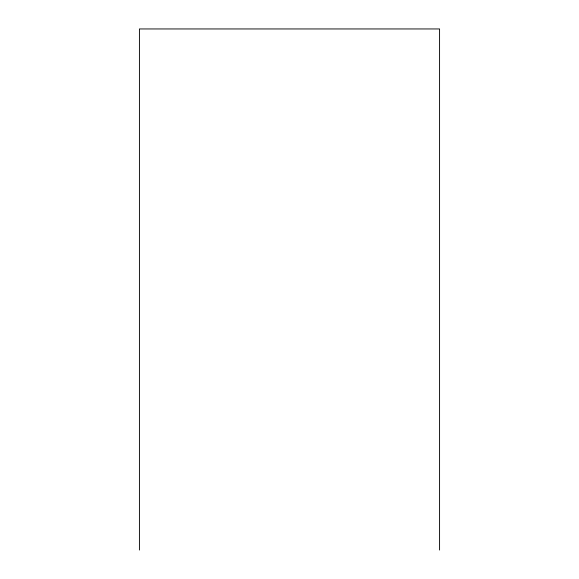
<?xml version="1.0" encoding="UTF-8"?>
<svg xmlns="http://www.w3.org/2000/svg" width="579" height="579" viewBox="0 0 579 579"><rect width="100%" height="100%" fill="white"/><g stroke="black" fill="none" stroke-linecap="round" stroke-linejoin="round"><path stroke-width="0.87" d="M439.577 550.05L439.577 28.95L139.423 28.95L139.423 550.05"/></g></svg>
